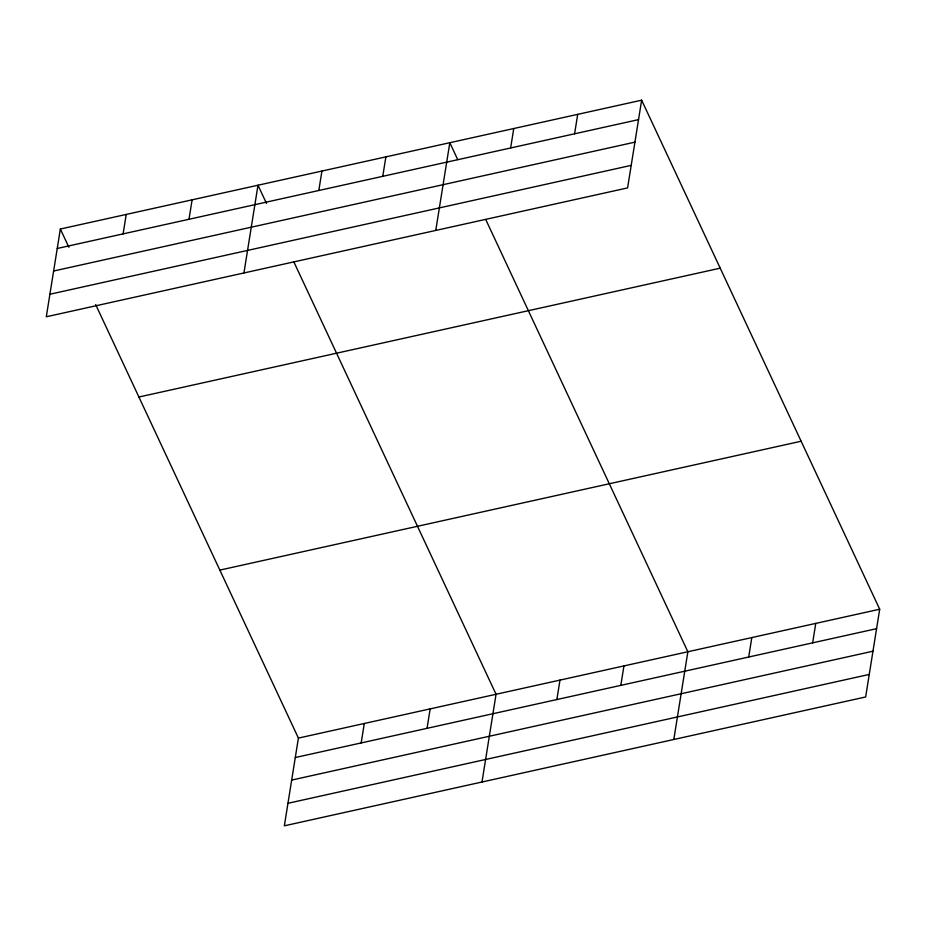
<?xml version="1.0" encoding="UTF-8"?>
<svg xmlns="http://www.w3.org/2000/svg" width="926" height="926" viewBox="0 0 926 926"><rect width="100%" height="100%" fill="white"/><g stroke="black" fill="none" stroke-linecap="round" stroke-linejoin="round"><path stroke-width="1.39" d="M60.352 229.035L46.3 316.773L627.596 187.909L641.649 100.182L60.352 229.035L68.883 247.277M123.112 233.884L126.237 214.438M188.997 219.277L192.11 199.831M243.943 272.962L257.995 185.223L266.514 203.454M318.822 190.501L321.935 171.055M382.762 176.322L385.876 156.876M95.667 304.573L298.404 738.091L284.351 825.818L865.648 696.965L879.7 609.227L641.649 100.182M435.764 230.435L449.816 142.697L457.733 159.631M361.175 742.93L364.288 723.484M510.643 147.975L513.756 128.529M427.048 728.334L430.162 708.888M574.583 133.795L577.708 114.349M481.995 782.007L496.047 694.28L293.924 262.058M556.873 699.547L559.987 680.101M620.814 685.379L623.927 665.933M673.815 739.48L687.868 651.754L485.745 219.531M748.706 657.02L751.819 637.574M812.646 642.852L815.76 623.406M57.238 248.481L638.535 119.628M53.627 271.017L634.923 142.153M49.911 294.236L631.208 165.372M138.912 397.022L720.208 268.17M219.844 570.103L801.14 441.239M298.404 738.091L879.7 609.227M295.29 757.537L876.586 628.673M291.678 780.074L872.975 651.21M287.963 803.293L869.259 674.429"/></g></svg>
